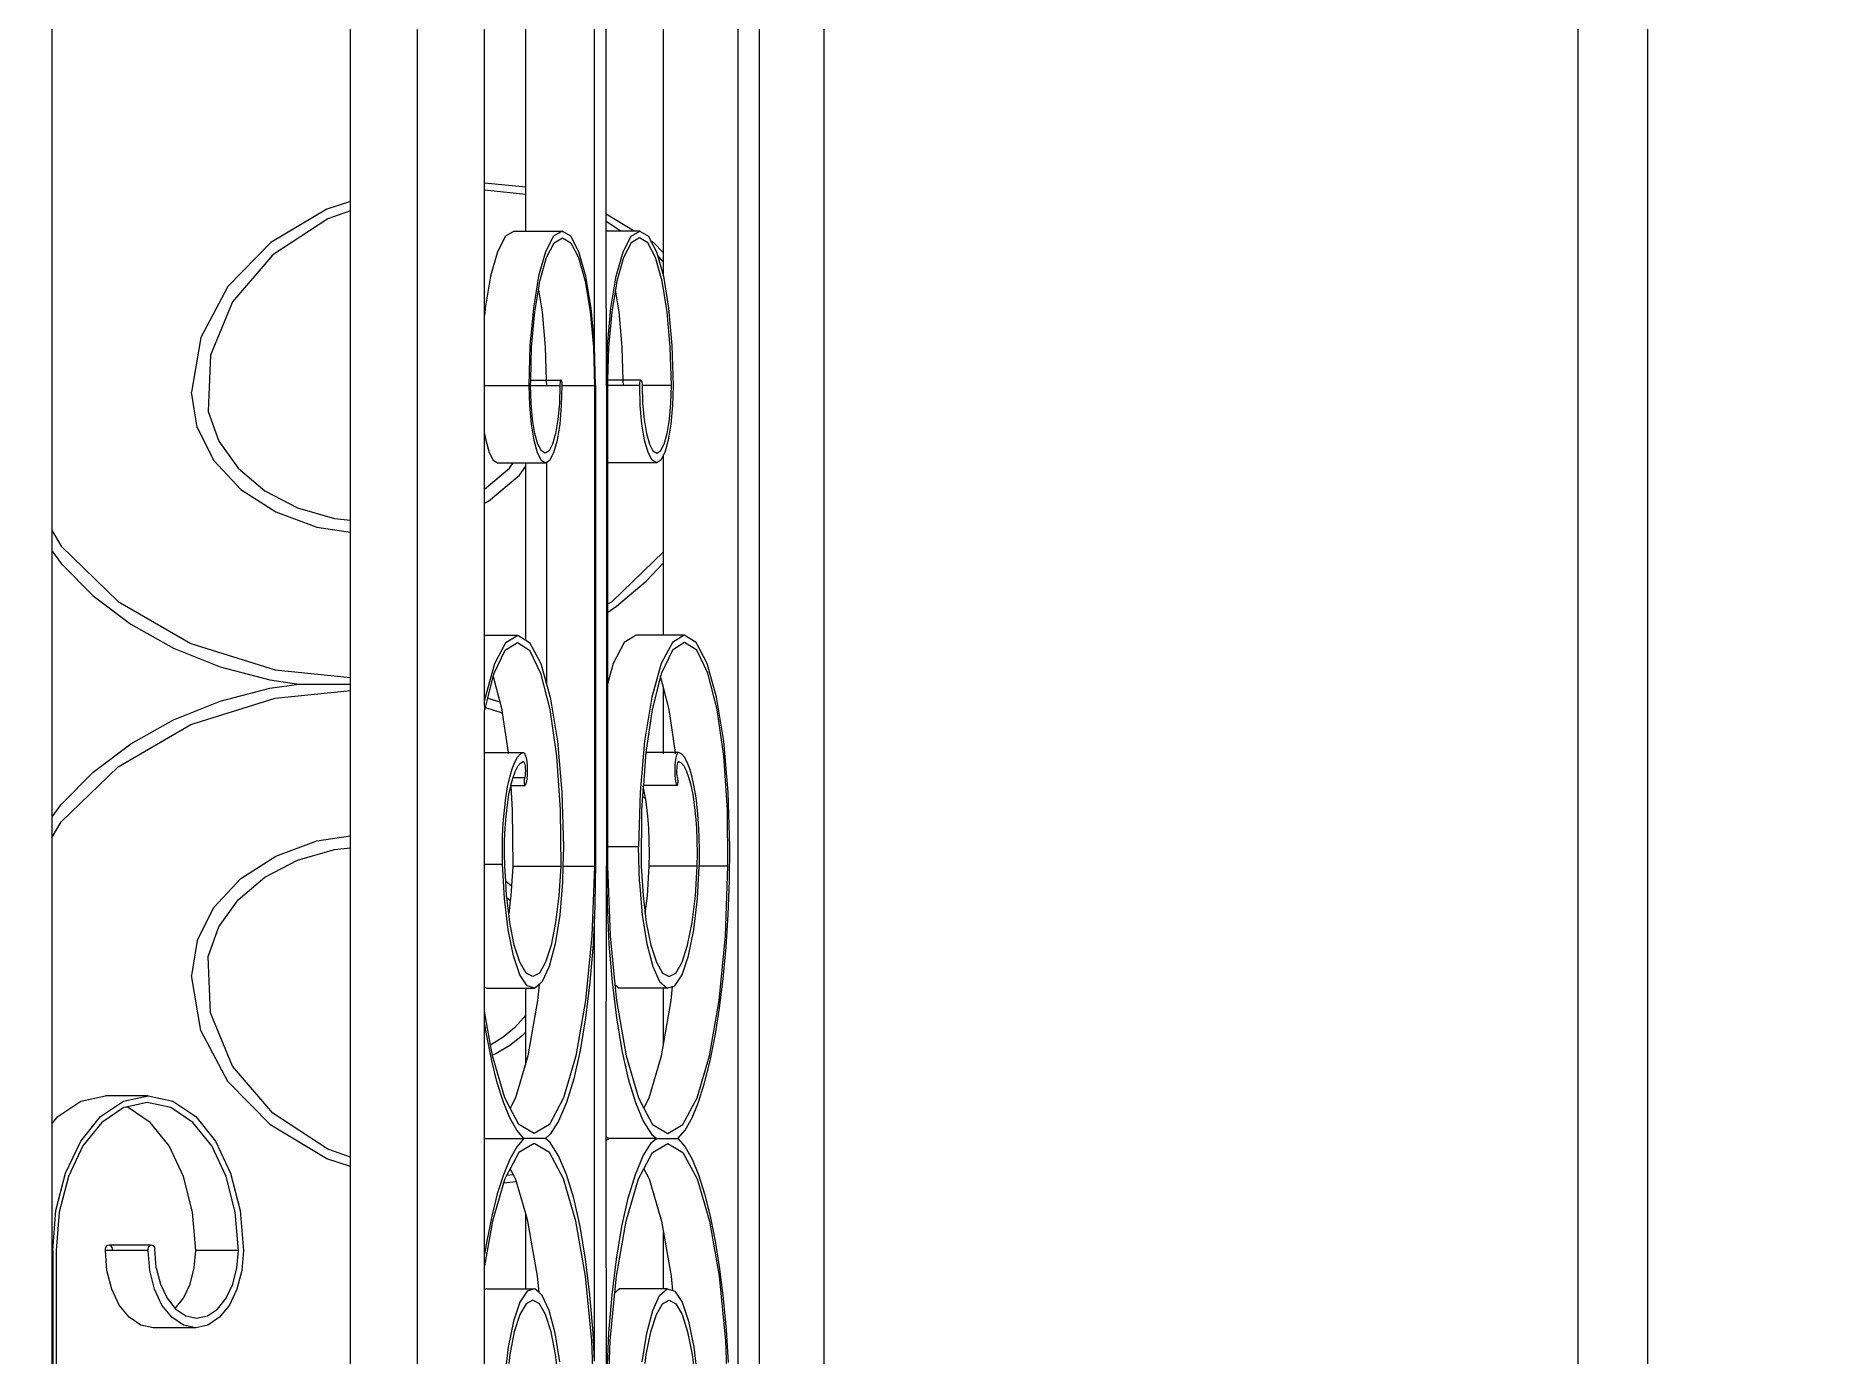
# Model space of a CAD drawing. Header units: millimetres. Extents: x 173236 to 801264, y -94969 to 615039.
# Drawn here: x 550953.3 to 551290.9, y -1445.1 to -1197.5 of the extents above; entities that cross this region are included whole.
import ezdxf

# ---------------------------------------------------------------- set-up
doc = ezdxf.new("R2010")
doc.units = ezdxf.units.MM
doc.header["$MEASUREMENT"] = 0
doc.header["$PDMODE"] = 2
for name, color, linetype in [('VOX-A-ANNO-DIMS', 160, 'Continuous'), ('VOX-A-STAIRS-STEPS', 140, 'Continuous'), ('VOX-A-WALL-PATT', 233, 'Continuous')]:
    doc.layers.add(name, color=color, linetype=linetype)
doc.styles.add('1.5 mm Rotis Annotative', font='', dxfattribs={"height": 1.5})
doc.styles.get('1.5 mm Rotis Annotative').set_extended_font_data('Rotis Sans Serif')
doc.dimstyles.new('1.5 mm Rotis Annotative', dxfattribs={"dimtxt": 1.5, "dimasz": 1, "dimexe": 1.5, "dimexo": 0, "dimgap": 1, "dimtad": 1, "dimdec": 0, "dimrnd": 5, "dimzin": 0, "dimdsep": 46, "dimtxsty": '1.5 mm Rotis Annotative', "dimblk": 'ARCHTICK', "dimcen": 0.09, "dimdle": 1, "dimadec": 0, "dimazin": 0, "dimtfac": 1, "dimtdec": 0, "dimtofl": 0, "dimtmove": 1, "dimatfit": 3, "dimfxl": 2, "dimfxlon": 1, "dimtolj": 1, "dimtzin": 0, "dimarcsym": 0})

# ---------------------------------------------------------------- blocks, each defined once
blk = doc.blocks.new('SS')
at = {"layer": 'VOX-A-WALL-PATT'}
for p, q in [((291409.7, -514.51), (291409.7, 280.37)), ((291421.53, -514.51), (291421.53, 263.36)), ((291425.46, -525.67), (291425.46, 253.95)), ((291439.11, -46.85), (291439.11, 209.75)), ((291449.59, -39.81), (291449.59, 186.23)), ((291451.75, -63.68), (291451.75, 182.19)), ((291258.99, -521.1), (291258.99, 162.34)), ((291271.73, -521.1), (291271.73, 162.34)), ((291464.3, -34.87), (291464.3, 158.66)), ((291471.83, -34.09), (291471.83, 145.51)), ((291484.13, -843.2), (291484.13, 129.89)), ((291550.96, -97.77), (291550.96, 28.99)), ((291496.36, -37.45), (291496.36, 0.14)), ((291464.3, -34.87), (291471.83, -34.09)), ((291464.3, -36.22), (291464.3, -34.87)), ((291464.3, -36.22), (291471.83, -35.39)), ((291464.3, -42.88), (291464.3, -36.22)), ((291471.83, -35.39), (291471.83, -34.09)), ((291471.83, -57.23), (291471.83, -35.39)), ((291496.36, -37.45), (291500.71, -38.86)), ((291496.36, -39.17), (291496.36, -37.45)), ((291496.36, -39.17), (291500.52, -40.63)), ((291496.36, -95.78), (291496.36, -39.17)), ((291500.71, -38.86), (291510.97, -45.01)), ((291444.47, -42.88), (291449.59, -39.81)), ((291446.92, -42.88), (291449.59, -41.12)), ((291449.59, -41.12), (291449.59, -39.81)), ((291449.59, -42.88), (291449.59, -41.12)), ((291500.52, -40.63), (291510.61, -47.26)), ((291439.11, -46.85), (291440.91, -45.01)), ((291441.42, -44.71), (291440.4, -46.67)), ((291440.58, -47.74), (291441.99, -45.04)), ((291440.91, -45.01), (291441.42, -44.71)), ((291441.87, -43.84), (291441.42, -44.71)), ((291443.45, -42.88), (291441.87, -43.84)), ((291441.99, -45.04), (291443.5, -44.12)), ((291445.03, -43.84), (291443.45, -42.88)), ((291443.45, -42.88), (291444.47, -42.88)), ((291443.5, -44.12), (291445.01, -45.04)), ((291444.47, -42.88), (291446.92, -42.88)), ((291445.01, -45.04), (291446.42, -47.74)), ((291446.51, -46.67), (291445.03, -43.84)), ((291446.92, -42.88), (291449.59, -42.88)), ((291449.56, -71.16), (291449.59, -42.88)), ((291454.58, -46.67), (291456.05, -43.84)), ((291456.07, -45.04), (291454.66, -47.74)), ((291456.05, -43.84), (291457.63, -42.88)), ((291457.58, -44.12), (291456.07, -45.04)), ((291459.1, -45.04), (291457.58, -44.12)), ((291457.63, -42.88), (291459.21, -43.84)), ((291464.3, -42.88), (291457.63, -42.88)), ((291460.51, -47.74), (291459.1, -45.04)), ((291459.21, -43.84), (291460.69, -46.67)), ((291466.42, -42.88), (291464.3, -42.88)), ((291466.42, -42.88), (291468, -43.84)), ((291468, -43.84), (291469.48, -46.67)), ((291510.97, -45.01), (291518.84, -53.04)), ((291439.11, -48.6), (291439.11, -46.85)), ((291439.11, -48.6), (291440.22, -47.3)), ((291439.13, -51.16), (291439.11, -48.6)), ((291440.22, -47.3), (291439.13, -51.16)), ((291439.37, -52.04), (291440.58, -47.74)), ((291440.4, -46.67), (291440.22, -47.3)), ((291446.42, -47.74), (291447.63, -52.04)), ((291447.77, -51.16), (291446.51, -46.67)), ((291453.31, -51.16), (291454.58, -46.67)), ((291454.66, -47.74), (291453.45, -52.04)), ((291461.72, -52.04), (291460.51, -47.74)), ((291460.69, -46.67), (291461.95, -51.16)), ((291469.48, -46.67), (291470.74, -51.16)), ((291510.61, -47.26), (291517.96, -55.81)), ((291439.13, -51.16), (291438.16, -57.02)), ((291438.44, -57.64), (291439.37, -52.04)), ((291447.63, -52.04), (291447.9, -53.62)), ((291448.74, -57.02), (291447.77, -51.16)), ((291452.34, -57.02), (291453.31, -51.16)), ((291453.45, -52.04), (291452.52, -57.64)), ((291461.98, -53.62), (291461.72, -52.04)), ((291461.95, -51.16), (291462.92, -57.02)), ((291470.74, -51.16), (291471.71, -57.02)), ((291447.23, -57.64), (291447.9, -53.62)), ((291447.9, -53.62), (291448.56, -57.64)), ((291461.98, -53.62), (291461.31, -57.64)), ((291462.64, -57.64), (291461.98, -53.62)), ((291517.96, -55.81), (291522, -65.62)), ((291518.84, -53.04), (291523.79, -62.38)), ((291438.16, -57.02), (291437.55, -63.84)), ((291437.86, -64.16), (291438.44, -57.64)), ((291446.65, -64.16), (291447.23, -57.64)), ((291448.56, -57.64), (291449.15, -64.16)), ((291449.35, -63.84), (291448.74, -57.02)), ((291451.75, -63.68), (291452.34, -57.02)), ((291452.52, -57.64), (291451.94, -64.16)), ((291461.31, -57.64), (291460.73, -64.16)), ((291463.23, -64.16), (291462.64, -57.64)), ((291462.92, -57.02), (291463.54, -63.84)), ((291471.71, -57.02), (291471.73, -57.27)), ((291471.73, -57.27), (291471.83, -57.23)), ((291471.73, -57.27), (291471.83, -58.34)), ((291471.83, -58.34), (291471.83, -57.23)), ((291471.83, -71.16), (291471.83, -58.34)), ((291523.79, -62.38), (291525.47, -72.4)), ((291437.55, -63.84), (291437.34, -71.16)), ((291437.66, -71.16), (291437.86, -64.16)), ((291446.47, -70.19), (291446.65, -64.16)), ((291449.15, -64.16), (291449.32, -70.15)), ((291449.56, -71.16), (291449.35, -63.84)), ((291451.52, -71.16), (291451.73, -63.84)), ((291451.73, -63.84), (291451.75, -63.68)), ((291451.94, -64.16), (291451.74, -71.16)), ((291460.73, -64.16), (291460.56, -70.19)), ((291463.4, -70.15), (291463.23, -64.16)), ((291463.54, -63.84), (291463.74, -71.16)), ((291522, -65.62), (291522.43, -75.92)), ((291437.34, -71.16), (291437.45, -74.82)), ((291437.66, -71.16), (291443.02, -71.16)), ((291437.75, -74.37), (291437.66, -71.16)), ((291443.02, -71.16), (291442.93, -74.37)), ((291443.05, -70.66), (291443.02, -70.9)), ((291443.02, -70.9), (291443.02, -71.16)), ((291443.08, -70.45), (291443.05, -70.66)), ((291443.13, -70.29), (291443.08, -70.45)), ((291443.18, -70.19), (291443.13, -70.29)), ((291443.23, -70.15), (291443.18, -70.19)), ((291443.29, -70.19), (291443.23, -70.15)), ((291443.34, -70.29), (291443.29, -70.19)), ((291443.29, -70.19), (291446.47, -70.19)), ((291443.39, -70.45), (291443.34, -70.29)), ((291443.35, -74.82), (291443.45, -71.16)), ((291443.42, -70.66), (291443.39, -70.45)), ((291443.45, -70.9), (291443.42, -70.66)), ((291443.45, -71.16), (291443.45, -70.9)), ((291443.45, -71.16), (291446.45, -71.16)), ((291446.45, -71.16), (291446.47, -70.29)), ((291446.45, -71.16), (291449.35, -71.16)), ((291446.47, -70.19), (291449.32, -70.15)), ((291449.32, -70.15), (291449.35, -71.16)), ((291449.35, -71.16), (291449.35, -85.21)), ((291449.56, -71.16), (291449.56, -158.58)), ((291449.56, -71.16), (291449.59, -71.16)), ((291451.52, -71.16), (291451.52, -158.58)), ((291451.74, -71.16), (291451.74, -159.11)), ((291457.63, -71.16), (291451.74, -71.16)), ((291457.63, -71.16), (291457.64, -70.9)), ((291457.74, -74.82), (291457.63, -71.16)), ((291457.64, -70.9), (291457.66, -70.66)), ((291457.66, -70.66), (291457.7, -70.45)), ((291457.7, -70.45), (291457.74, -70.29)), ((291457.74, -70.29), (291457.79, -70.19)), ((291457.79, -70.19), (291457.85, -70.15)), ((291457.85, -70.15), (291457.91, -70.19)), ((291457.91, -70.19), (291457.96, -70.29)), ((291460.56, -70.19), (291457.91, -70.19)), ((291457.96, -70.29), (291458.01, -70.45)), ((291458.01, -70.45), (291458.04, -70.66)), ((291458.04, -70.66), (291458.06, -70.9)), ((291458.06, -70.9), (291458.07, -71.16)), ((291458.07, -71.16), (291458.16, -74.37)), ((291460.53, -71.16), (291458.07, -71.16)), ((291460.55, -70.29), (291460.53, -71.16)), ((291463.43, -71.16), (291460.53, -71.16)), ((291463.4, -70.15), (291460.56, -70.19)), ((291463.34, -74.37), (291463.43, -71.16)), ((291463.43, -71.16), (291463.4, -70.15)), ((291463.74, -71.16), (291463.64, -74.82)), ((291471.83, -71.16), (291463.74, -71.16)), ((291471.83, -79.99), (291471.83, -71.16)), ((291524.43, -78.85), (291525.47, -72.4)), ((291437.45, -74.82), (291437.75, -78.23)), ((291438.02, -77.36), (291437.75, -74.37)), ((291442.93, -74.37), (291442.66, -77.36)), ((291443.04, -78.23), (291443.35, -74.82)), ((291458.04, -78.23), (291457.74, -74.82)), ((291458.16, -74.37), (291458.43, -77.36)), ((291463.07, -77.36), (291463.34, -74.37)), ((291463.64, -74.82), (291463.33, -78.23)), ((291437.75, -78.23), (291438.24, -81.16)), ((291438.44, -79.93), (291438.02, -77.36)), ((291442.66, -77.36), (291442.23, -79.93)), ((291442.56, -81.16), (291443.04, -78.23)), ((291458.53, -81.16), (291458.04, -78.23)), ((291458.43, -77.36), (291458.85, -79.93)), ((291462.64, -79.93), (291463.07, -77.36)), ((291463.33, -78.23), (291462.85, -81.16)), ((291522.43, -75.92), (291520.47, -81.35)), ((291524.43, -78.85), (291521.37, -84.9)), ((291438.24, -81.16), (291438.87, -83.41)), ((291439, -81.9), (291438.44, -79.93)), ((291439.64, -83.14), (291439, -81.9)), ((291441.68, -81.9), (291441.03, -83.14)), ((291442.23, -79.93), (291441.68, -81.9)), ((291441.93, -83.41), (291442.56, -81.16)), ((291459.16, -83.41), (291458.53, -81.16)), ((291458.85, -79.93), (291459.41, -81.9)), ((291459.41, -81.9), (291460.05, -83.14)), ((291461.44, -83.14), (291462.09, -81.9)), ((291462.09, -81.9), (291462.64, -79.93)), ((291462.85, -81.16), (291462.22, -83.41)), ((291471.64, -81.16), (291471, -83.41)), ((291471.83, -79.99), (291471.64, -81.16)), ((291471.83, -90.11), (291471.83, -79.99)), ((291520.47, -81.35), (291516.95, -86.27)), ((291438.87, -83.41), (291439.11, -83.86)), ((291439.11, -101.57), (291439.11, -83.86)), ((291439.11, -83.86), (291439.61, -84.82)), ((291439.61, -84.82), (291440.4, -85.3)), ((291440.34, -83.56), (291439.64, -83.14)), ((291441.03, -83.14), (291440.34, -83.56)), ((291440.4, -85.3), (291441.19, -84.82)), ((291440.4, -85.3), (291449.19, -85.3)), ((291441.19, -84.82), (291441.93, -83.41)), ((291449.19, -85.3), (291449.35, -85.21)), ((291449.35, -85.21), (291449.35, -111.16)), ((291459.9, -84.82), (291459.16, -83.41)), ((291460.53, -85.21), (291459.9, -84.82)), ((291460.05, -83.14), (291460.75, -83.56)), ((291460.53, -85.21), (291460.53, -125.79)), ((291460.69, -85.3), (291460.53, -85.21)), ((291461.48, -84.82), (291460.69, -85.3)), ((291464.3, -85.3), (291460.69, -85.3)), ((291460.75, -83.56), (291461.44, -83.14)), ((291462.22, -83.41), (291461.48, -84.82)), ((291464.3, -85.94), (291464.3, -85.3)), ((291466.6, -85.3), (291464.3, -85.3)), ((291467.3, -86.27), (291466.6, -85.3)), ((291469.48, -85.3), (291466.6, -85.3)), ((291470.27, -84.82), (291469.48, -85.3)), ((291471, -83.41), (291470.27, -84.82)), ((291521.37, -84.9), (291516.47, -90.16)), ((291465.45, -87.59), (291464.3, -85.94)), ((291464.3, -117.75), (291464.3, -85.94)), ((291471.13, -92.34), (291465.45, -87.59)), ((291471.83, -90.11), (291467.3, -86.27)), ((291516.95, -86.27), (291512.05, -90.42)), ((291471.83, -92.69), (291471.83, -90.11)), ((291512.05, -90.42), (291506.06, -93.55)), ((291516.47, -90.16), (291510.06, -94.3)), ((291471.83, -92.69), (291471.13, -92.34)), ((291471.83, -116.85), (291471.83, -92.69)), ((291499.29, -95.5), (291496.36, -95.78)), ((291506.06, -93.55), (291499.29, -95.5)), ((291510.06, -94.3), (291502.53, -97.07)), ((291496.36, -97.98), (291496.36, -95.78)), ((291502.53, -97.07), (291496.36, -97.98)), ((291496.36, -124.61), (291496.36, -97.98)), ((291550.96, -97.77), (291549.35, -100.55)), ((291550.96, -101.49), (291550.96, -97.77)), ((291448.48, -110.66), (291439.11, -101.57)), ((291439.11, -103.6), (291439.11, -101.57)), ((291549.35, -100.55), (291538.93, -110.66)), ((291550.96, -101.49), (291549.35, -103.73)), ((291550.96, -150.08), (291550.96, -101.49)), ((291442.26, -106.97), (291439.11, -103.6)), ((291439.11, -116.85), (291439.11, -103.6)), ((291549.35, -103.73), (291543.48, -109.66)), ((291447.68, -111.56), (291442.26, -106.97)), ((291449.35, -112.68), (291447.68, -111.56)), ((291449.35, -111.16), (291448.48, -110.66)), ((291449.35, -111.16), (291449.35, -112.68)), ((291538.93, -110.66), (291525.58, -118.38)), ((291543.48, -109.66), (291536.57, -114.85)), ((291449.35, -112.68), (291449.35, -125.79)), ((291536.57, -114.85), (291528.76, -119.21)), ((291431.14, -122.04), (291433.15, -118.17)), ((291433.03, -119.61), (291435.23, -118.17)), ((291433.15, -118.17), (291435.32, -116.85)), ((291435.23, -118.17), (291437.44, -119.61)), ((291435.32, -116.85), (291437.48, -118.17)), ((291435.32, -116.85), (291439.11, -116.85)), ((291437.48, -118.17), (291439.5, -122.04)), ((291439.11, -116.85), (291444.11, -116.85)), ((291444.11, -116.85), (291446.27, -118.17)), ((291446.27, -118.17), (291448.29, -122.04)), ((291463.6, -118.17), (291461.58, -122.04)), ((291464.3, -117.75), (291463.6, -118.17)), ((291465.85, -118.17), (291463.65, -119.61)), ((291465.77, -116.85), (291464.3, -117.75)), ((291467.93, -118.17), (291465.77, -116.85)), ((291471.83, -116.85), (291465.77, -116.85)), ((291468.06, -119.61), (291465.85, -118.17)), ((291469.95, -122.04), (291467.93, -118.17)), ((291471.83, -129.08), (291471.83, -116.85)), ((291525.58, -118.38), (291510.17, -123.22)), ((291431, -123.81), (291433.03, -119.61)), ((291437.44, -119.61), (291439.47, -123.81)), ((291463.65, -119.61), (291461.61, -123.81)), ((291470.09, -123.81), (291468.06, -119.61)), ((291528.76, -119.21), (291520.23, -122.62)), ((291429.29, -130.44), (291431, -123.81)), ((291429.4, -128.2), (291431.14, -122.04)), ((291439.11, -126.44), (291439.63, -124.41)), ((291439.47, -123.81), (291439.63, -124.41)), ((291439.5, -122.04), (291441.24, -128.2)), ((291439.63, -124.41), (291441.18, -130.44)), ((291448.29, -122.04), (291449.35, -125.79)), ((291461.61, -123.81), (291459.91, -130.44)), ((291461.58, -122.04), (291460.53, -125.79)), ((291470.25, -124.41), (291469.05, -129.08)), ((291471.68, -128.2), (291469.95, -122.04)), ((291470.25, -124.41), (291470.09, -123.81)), ((291471.27, -128.41), (291470.25, -124.41)), ((291510.17, -123.22), (291496.36, -124.61)), ((291496.36, -125.79), (291496.36, -124.61)), ((291511.15, -125.03), (291505.82, -125.79)), ((291520.23, -122.62), (291511.15, -125.03)), ((291428.07, -136.22), (291429.4, -128.2)), ((291438.08, -130.44), (291439.11, -126.44)), ((291439.11, -138.35), (291439.11, -126.44)), ((291441.24, -128.2), (291442.57, -136.22)), ((291449.35, -125.79), (291449.35, -155.58)), ((291459.85, -128.2), (291458.52, -136.22)), ((291460.53, -125.79), (291459.85, -128.2)), ((291471.27, -128.41), (291469.05, -129.08)), ((291471.7, -130.09), (291471.27, -128.41)), ((291471.83, -129.08), (291471.68, -128.2)), ((291505.82, -125.79), (291496.36, -125.79)), ((291496.36, -126.96), (291496.36, -125.79)), ((291510.17, -128.35), (291496.36, -126.96)), ((291496.36, -153.59), (291496.36, -126.96)), ((291511.15, -126.55), (291505.82, -125.79)), ((291525.58, -133.19), (291510.17, -128.35)), ((291520.23, -128.95), (291511.15, -126.55)), ((291428.05, -139), (291429.29, -130.44)), ((291436.93, -138.35), (291438.08, -130.44)), ((291441.18, -130.44), (291442.32, -138.35)), ((291459.91, -130.44), (291458.67, -139)), ((291468.61, -131.06), (291467.55, -138.35)), ((291471.7, -130.09), (291468.61, -131.06)), ((291468.7, -130.44), (291468.61, -131.06)), ((291469.05, -129.08), (291468.7, -130.44)), ((291471.79, -130.44), (291471.7, -130.09)), ((291471.79, -130.44), (291471.83, -129.08)), ((291471.83, -130.69), (291471.79, -130.44)), ((291471.83, -138.35), (291471.83, -130.69)), ((291528.76, -132.37), (291520.23, -128.95)), ((291538.93, -140.92), (291525.58, -133.19)), ((291536.57, -136.72), (291528.76, -132.37)), ((291427.24, -145.56), (291428.07, -136.22)), ((291435.8, -138.58), (291436.35, -138.35)), ((291436.35, -138.35), (291436.53, -138.46)), ((291436.35, -138.35), (291436.93, -138.35)), ((291436.9, -138.58), (291436.93, -138.35)), ((291436.93, -138.35), (291439.11, -138.35)), ((291439.11, -138.58), (291439.11, -138.35)), ((291439.11, -138.35), (291442.32, -138.35)), ((291442.32, -138.35), (291442.42, -139)), ((291442.57, -136.22), (291443.4, -145.56)), ((291458.52, -136.22), (291457.68, -145.56)), ((291464.74, -138.35), (291464.56, -138.46)), ((291465.28, -138.58), (291464.74, -138.35)), ((291467.55, -138.35), (291464.74, -138.35)), ((291467.55, -138.35), (291467.52, -138.58)), ((291471.83, -138.35), (291467.55, -138.35)), ((291471.83, -158.77), (291471.83, -138.35)), ((291543.48, -141.91), (291536.57, -136.72)), ((291427.37, -148.8), (291428.05, -139)), ((291433.84, -142.83), (291434.28, -141.3)), ((291434.28, -141.3), (291434.76, -140.07)), ((291434.44, -142.88), (291434.88, -141.71)), ((291434.76, -140.07), (291435.27, -139.15)), ((291434.88, -141.71), (291435.34, -140.82)), ((291435.27, -139.15), (291435.8, -138.58)), ((291435.34, -140.82), (291435.83, -140.25)), ((291435.83, -140.25), (291436.33, -140)), ((291436.33, -140), (291436.42, -140.04)), ((291436.42, -140.04), (291436.51, -140.2)), ((291436.51, -140.2), (291436.59, -140.46)), ((291436.53, -138.46), (291436.7, -138.79)), ((291436.59, -140.46), (291436.65, -140.81)), ((291436.65, -140.81), (291436.69, -141.22)), ((291436.69, -141.22), (291436.71, -141.66)), ((291436.7, -138.79), (291436.84, -139.3)), ((291436.71, -141.66), (291436.7, -142.11)), ((291436.84, -139.3), (291436.95, -139.96)), ((291436.95, -139.96), (291437.02, -140.74)), ((291437.02, -140.74), (291437.05, -141.58)), ((291437.05, -141.58), (291437.02, -142.41)), ((291442.42, -139), (291442.79, -144.37)), ((291458.67, -139), (291457.99, -148.8)), ((291464.06, -140.74), (291464.04, -141.58)), ((291464.04, -141.58), (291464.06, -142.41)), ((291464.13, -139.96), (291464.06, -140.74)), ((291464.24, -139.3), (291464.13, -139.96)), ((291464.39, -138.79), (291464.24, -139.3)), ((291464.39, -141.22), (291464.38, -141.66)), ((291464.38, -141.66), (291464.39, -142.11)), ((291464.56, -138.46), (291464.39, -138.79)), ((291464.43, -140.81), (291464.39, -141.22)), ((291464.49, -140.46), (291464.43, -140.81)), ((291464.57, -140.2), (291464.49, -140.46)), ((291464.66, -140.04), (291464.57, -140.2)), ((291464.76, -140), (291464.66, -140.04)), ((291465.26, -140.25), (291464.76, -140)), ((291465.75, -140.82), (291465.26, -140.25)), ((291465.81, -139.15), (291465.28, -138.58)), ((291466.21, -141.71), (291465.75, -140.82)), ((291466.33, -140.07), (291465.81, -139.15)), ((291466.64, -142.88), (291466.21, -141.71)), ((291466.8, -141.3), (291466.33, -140.07)), ((291467.24, -142.83), (291466.8, -141.3)), ((291549.35, -151.02), (291538.93, -140.92)), ((291433.13, -146.65), (291433.46, -144.62)), ((291433.46, -144.62), (291433.84, -142.83)), ((291433.7, -146.02), (291434.05, -144.33)), ((291434.05, -144.33), (291434.44, -142.88)), ((291436.51, -143.25), (291436.49, -143.44)), ((291436.49, -143.44), (291436.49, -143.64)), ((291436.49, -143.64), (291436.49, -143.83)), ((291436.49, -143.83), (291436.51, -144.02)), ((291436.54, -143.09), (291436.51, -143.25)), ((291436.51, -144.02), (291436.54, -144.18)), ((291436.57, -142.97), (291436.54, -143.09)), ((291436.54, -144.18), (291436.57, -144.3)), ((291436.61, -142.89), (291436.57, -142.97)), ((291436.57, -144.3), (291436.61, -144.37)), ((291436.67, -142.53), (291436.61, -142.89)), ((291436.61, -144.37), (291436.66, -144.39)), ((291436.66, -144.39), (291436.7, -144.37)), ((291436.7, -142.11), (291436.67, -142.53)), ((291436.84, -143.85), (291436.7, -144.37)), ((291436.7, -144.37), (291442.79, -144.37)), ((291436.7, -144.37), (291442.79, -144.39)), ((291436.95, -143.19), (291436.84, -143.85)), ((291437.02, -142.41), (291436.95, -143.19)), ((291442.49, -146.02), (291442.8, -144.51)), ((291442.79, -144.37), (291442.79, -144.39)), ((291442.79, -144.39), (291442.8, -144.51)), ((291442.8, -144.51), (291442.93, -146.3)), ((291464.06, -142.41), (291464.13, -143.19)), ((291464.13, -143.19), (291464.24, -143.85)), ((291464.24, -143.85), (291464.39, -144.37)), ((291464.39, -142.11), (291464.42, -142.53)), ((291464.43, -144.39), (291464.39, -144.37)), ((291464.42, -142.53), (291464.48, -142.89)), ((291464.48, -144.37), (291464.43, -144.39)), ((291466.64, -142.88), (291464.48, -142.89)), ((291464.48, -142.89), (291464.52, -142.97)), ((291464.51, -144.3), (291464.48, -144.37)), ((291467.04, -144.37), (291464.48, -144.37)), ((291467.05, -144.39), (291464.48, -144.37)), ((291464.55, -144.18), (291464.51, -144.3)), ((291464.52, -142.97), (291464.55, -143.09)), ((291464.55, -143.09), (291464.58, -143.25)), ((291464.57, -144.02), (291464.55, -144.18)), ((291464.59, -143.83), (291464.57, -144.02)), ((291464.58, -143.25), (291464.59, -143.44)), ((291464.59, -143.44), (291464.6, -143.64)), ((291464.6, -143.64), (291464.59, -143.83)), ((291467.04, -144.33), (291466.64, -142.88)), ((291467.07, -144.51), (291466.77, -148.8)), ((291467.04, -144.37), (291467.04, -144.33)), ((291467.05, -144.39), (291467.04, -144.37)), ((291467.07, -144.51), (291467.05, -144.39)), ((291467.38, -146.02), (291467.07, -144.51)), ((291467.63, -144.62), (291467.24, -142.83)), ((291467.96, -146.65), (291467.63, -144.62)), ((291549.35, -147.84), (291543.48, -141.91)), ((291426.95, -155.58), (291427.24, -145.56)), ((291432.86, -148.87), (291433.13, -146.65)), ((291433.18, -149.99), (291433.41, -147.92)), ((291433.41, -147.92), (291433.7, -146.02)), ((291441.97, -149.99), (291442.2, -147.92)), ((291442.2, -147.92), (291442.36, -146.85)), ((291442.36, -146.85), (291442.49, -146.02)), ((291442.93, -146.3), (291442.36, -146.85)), ((291442.93, -146.3), (291443.1, -148.8)), ((291443.4, -145.56), (291443.69, -155.58)), ((291457.68, -145.56), (291457.4, -155.58)), ((291467.67, -147.92), (291467.38, -146.02)), ((291467.9, -149.99), (291467.67, -147.92)), ((291468.22, -148.87), (291467.96, -146.65)), ((291550.96, -150.08), (291549.35, -147.84)), ((291427.3, -159.11), (291427.37, -148.8)), ((291432.55, -153.71), (291432.67, -151.24)), ((291432.67, -151.24), (291432.86, -148.87)), ((291433.02, -152.18), (291433.18, -149.99)), ((291441.8, -152.18), (291441.97, -149.99)), ((291443.1, -148.8), (291443.17, -159.11)), ((291457.99, -148.8), (291457.91, -159.11)), ((291466.77, -148.8), (291466.7, -159.11)), ((291468.07, -152.18), (291467.9, -149.99)), ((291468.42, -151.24), (291468.22, -148.87)), ((291468.54, -153.71), (291468.42, -151.24)), ((291550.96, -153.8), (291549.35, -151.02)), ((291550.96, -153.8), (291550.96, -150.08)), ((291432.5, -156.24), (291432.55, -153.71)), ((291432.89, -156.79), (291432.92, -154.46)), ((291432.92, -154.46), (291433.02, -152.18)), ((291441.68, -156.79), (291441.71, -154.46)), ((291441.71, -154.46), (291441.8, -152.18)), ((291468.17, -154.46), (291468.07, -152.18)), ((291468.2, -156.79), (291468.17, -154.46)), ((291468.59, -156.24), (291468.54, -153.71)), ((291502.53, -154.51), (291496.36, -153.59)), ((291496.36, -155.8), (291496.36, -153.59)), ((291510.06, -157.27), (291502.53, -154.51)), ((291550.96, -206.2), (291550.96, -153.8)), ((291427.03, -161.81), (291426.95, -155.58)), ((291432.53, -158.77), (291432.5, -156.24)), ((291432.93, -159.11), (291432.89, -156.79)), ((291441.72, -159.11), (291441.68, -156.79)), ((291443.51, -162.04), (291443.69, -155.58)), ((291443.69, -155.58), (291449.35, -155.58)), ((291449.35, -155.58), (291449.35, -159.11)), ((291457.4, -155.58), (291457.5, -159.11)), ((291468.15, -159.11), (291468.2, -156.79)), ((291468.56, -158.77), (291468.59, -156.24)), ((291499.29, -156.07), (291496.36, -155.8)), ((291496.36, -212.4), (291496.36, -155.8)), ((291506.06, -158.02), (291499.29, -156.07)), ((291512.05, -161.16), (291506.06, -158.02)), ((291516.47, -161.41), (291510.06, -157.27)), ((291427.3, -159.11), (291432.55, -159.11)), ((291427.77, -171.9), (291427.3, -159.11)), ((291432.55, -159.11), (291432.53, -158.77)), ((291432.87, -165.07), (291432.55, -159.11)), ((291432.93, -159.11), (291441.72, -159.11)), ((291433.26, -164.53), (291432.93, -159.11)), ((291442.05, -164.53), (291441.72, -159.11)), ((291443.17, -159.11), (291442.84, -164.53)), ((291449.35, -159.11), (291448.87, -171.9)), ((291449.55, -159.11), (291449.44, -166.06)), ((291449.56, -158.58), (291449.55, -159.11)), ((291449.55, -159.11), (291449.59, -159.11)), ((291449.59, -208.6), (291449.55, -159.11)), ((291449.56, -158.58), (291449.59, -158.58)), ((291451.52, -158.58), (291451.64, -166.06)), ((291451.74, -159.11), (291452.21, -171.9)), ((291457.5, -159.11), (291451.74, -159.11)), ((291457.5, -159.11), (291457.58, -162.04)), ((291466.7, -159.11), (291457.91, -159.11)), ((291457.91, -159.11), (291458.24, -164.53)), ((291466.7, -159.11), (291466.92, -162.75)), ((291467.98, -161.86), (291468.15, -159.11)), ((291468.21, -165.07), (291468.56, -158.77)), ((291471.83, -158.77), (291468.56, -158.77)), ((291471.83, -181.34), (291471.83, -158.77)), ((291516.95, -165.3), (291512.05, -161.16)), ((291521.37, -166.67), (291516.47, -161.41)), ((291427.26, -167.96), (291427.03, -161.81)), ((291433.86, -169.46), (291433.26, -164.53)), ((291442.45, -167.8), (291442.05, -164.53)), ((291442.84, -164.53), (291442.45, -167.8)), ((291443.51, -162.04), (291442.99, -168.08)), ((291457.58, -162.04), (291458.09, -168.08)), ((291458.24, -164.53), (291458.84, -169.46)), ((291467.98, -161.86), (291466.92, -162.75)), ((291466.92, -162.75), (291467.03, -164.53)), ((291467.03, -164.53), (291467.15, -165.51)), ((291467.78, -164.89), (291467.82, -164.53)), ((291467.82, -164.53), (291467.98, -161.86)), ((291427.64, -173.95), (291427.26, -167.96)), ((291433.55, -170.78), (291432.87, -165.07)), ((291442.99, -168.08), (291442.17, -173.34)), ((291442.45, -167.8), (291442.25, -169.46)), ((291449.44, -166.06), (291449.09, -173.38)), ((291451.64, -166.06), (291451.75, -168.22)), ((291458.09, -168.08), (291458.92, -173.34)), ((291467.3, -165.3), (291467.15, -165.51)), ((291467.15, -165.51), (291467.43, -167.8)), ((291467.23, -169.46), (291467.43, -167.8)), ((291467.78, -164.89), (291467.3, -165.3)), ((291467.43, -167.8), (291467.78, -164.89)), ((291467.54, -170.78), (291468.21, -165.07)), ((291520.47, -170.22), (291516.95, -165.3)), ((291524.43, -172.72), (291521.37, -166.67)), ((291434.51, -175.53), (291433.55, -170.78)), ((291434.69, -173.6), (291433.86, -169.46)), ((291442.25, -169.46), (291441.42, -173.6)), ((291451.75, -249.72), (291451.75, -168.22)), ((291451.75, -168.22), (291451.99, -173.38)), ((291458.84, -169.46), (291459.67, -173.6)), ((291466.4, -173.6), (291467.23, -169.46)), ((291466.58, -175.53), (291467.54, -170.78)), ((291522.43, -175.65), (291520.47, -170.22)), ((291428.17, -179.69), (291427.64, -173.95)), ((291428.92, -183.74), (291427.77, -171.9)), ((291435.7, -176.73), (291434.69, -173.6)), ((291441.42, -173.6), (291440.41, -176.73)), ((291442.17, -173.34), (291441.08, -177.48)), ((291448.87, -171.9), (291448.01, -180.76)), ((291449.09, -173.38), (291448.51, -180.38)), ((291451.99, -173.38), (291452.57, -180.38)), ((291452.21, -171.9), (291453.37, -183.74)), ((291458.92, -173.34), (291460, -177.48)), ((291459.67, -173.6), (291460.68, -176.73)), ((291465.39, -176.73), (291466.4, -173.6)), ((291524.43, -172.72), (291525.47, -179.17)), ((291435.69, -179.02), (291434.51, -175.53)), ((291436.84, -178.69), (291435.7, -176.73)), ((291440.41, -176.73), (291439.26, -178.69)), ((291441.08, -177.48), (291439.81, -180.25)), ((291460, -177.48), (291461.28, -180.25)), ((291460.68, -176.73), (291461.82, -178.69)), ((291464.24, -178.69), (291465.39, -176.73)), ((291465.39, -179.02), (291466.58, -175.53)), ((291522, -185.95), (291522.43, -175.65)), ((291428.83, -185.12), (291428.17, -179.69)), ((291437.03, -181.04), (291435.69, -179.02)), ((291438.05, -179.35), (291436.84, -178.69)), ((291437.46, -181.17), (291437.03, -181.04)), ((291437.71, -183.74), (291437.46, -181.17)), ((291438.43, -181.46), (291437.46, -181.17)), ((291439.26, -178.69), (291438.05, -179.35)), ((291439.81, -180.25), (291438.43, -181.46)), ((291448.01, -180.76), (291447.22, -181.46)), ((291448.51, -180.38), (291447.72, -186.91)), ((291448.01, -180.76), (291447.72, -183.74)), ((291452.57, -180.38), (291453.37, -186.91)), ((291461.28, -180.25), (291461.86, -180.76)), ((291461.82, -178.69), (291463.03, -179.35)), ((291461.86, -180.76), (291462.15, -183.74)), ((291461.86, -180.76), (291462.66, -181.46)), ((291462.66, -181.46), (291464.06, -181.04)), ((291463.03, -179.35), (291464.24, -178.69)), ((291464.06, -181.04), (291465.39, -179.02)), ((291523.79, -189.2), (291525.47, -179.17)), ((291430.68, -193.84), (291428.92, -183.74)), ((291439.11, -191.76), (291437.71, -183.74)), ((291438.43, -181.46), (291439.11, -181.46)), ((291439.11, -191.76), (291439.11, -181.46)), ((291439.11, -181.46), (291447.22, -181.46)), ((291447.72, -183.74), (291445.96, -193.84)), ((291453.37, -183.74), (291455.13, -193.84)), ((291462.15, -183.74), (291463.91, -193.84)), ((291464.3, -181.46), (291462.66, -181.46)), ((291471.44, -181.46), (291464.3, -181.46)), ((291464.3, -186.31), (291464.3, -181.46)), ((291471.44, -181.46), (291471.83, -181.34)), ((291471.83, -185.66), (291471.83, -181.34)), ((291429.63, -190.16), (291428.83, -185.12)), ((291447.72, -186.91), (291446.73, -192.84)), ((291453.37, -186.91), (291454.36, -192.84)), ((291464.3, -186.31), (291464.65, -186.84)), ((291464.3, -189.48), (291464.3, -186.31)), ((291464.65, -186.84), (291466.37, -188.73)), ((291470.75, -191.87), (291471.83, -185.66)), ((291471.46, -190.16), (291471.83, -187.79)), ((291471.83, -187.79), (291471.83, -185.66)), ((291471.83, -208.97), (291471.83, -187.79)), ((291517.96, -195.76), (291522, -185.95)), ((291430.55, -194.74), (291429.63, -190.16)), ((291464.3, -189.48), (291464.92, -190.13)), ((291464.3, -195.15), (291464.3, -189.48)), ((291464.92, -190.13), (291467.21, -191.93)), ((291466.37, -188.73), (291468.42, -190.42)), ((291468.42, -190.42), (291470.75, -191.87)), ((291470.54, -194.74), (291471.46, -190.16)), ((291518.84, -198.54), (291523.79, -189.2)), ((291432.94, -201.56), (291430.68, -193.84)), ((291439.47, -193.84), (291439.11, -191.76)), ((291441.72, -201.56), (291439.47, -193.84)), ((291445.96, -193.84), (291443.7, -201.56)), ((291446.73, -192.84), (291445.56, -198.04)), ((291454.36, -192.84), (291455.53, -198.04)), ((291455.13, -193.84), (291457.38, -201.56)), ((291463.91, -193.84), (291464.3, -195.15)), ((291467.21, -191.93), (291469.8, -193.46)), ((291468.15, -201.56), (291470.4, -193.84)), ((291469.8, -193.46), (291470.42, -193.73)), ((291470.4, -193.84), (291470.42, -193.73)), ((291470.42, -193.73), (291470.75, -191.87)), ((291431.57, -198.81), (291430.55, -194.74)), ((291464.3, -195.15), (291466.17, -201.56)), ((291469.52, -198.81), (291470.54, -194.74)), ((291510.61, -204.31), (291517.96, -195.76)), ((291432.68, -202.3), (291431.57, -198.81)), ((291445.56, -198.04), (291444.24, -202.39)), ((291455.53, -198.04), (291456.84, -202.39)), ((291468.4, -202.3), (291469.52, -198.81)), ((291510.97, -206.56), (291518.84, -198.54)), ((291433.88, -205.19), (291432.68, -202.3)), ((291435.54, -206.41), (291432.94, -201.56)), ((291442.71, -203.41), (291441.1, -206.41)), ((291442.71, -203.41), (291441.72, -201.56)), ((291443.7, -201.56), (291442.71, -203.41)), ((291444.24, -202.39), (291442.8, -205.8)), ((291456.84, -202.39), (291458.29, -205.8)), ((291457.38, -201.56), (291459.98, -206.41)), ((291465.55, -206.41), (291467.16, -203.41)), ((291466.17, -201.56), (291467.16, -203.41)), ((291467.16, -203.41), (291468.15, -201.56)), ((291467.21, -205.19), (291468.4, -202.3)), ((291500.52, -210.95), (291510.61, -204.31)), ((291528.92, -202.14), (291524.71, -204.96)), ((291525.23, -206.03), (291529.26, -203.33)), ((291533.43, -201.17), (291528.92, -202.14)), ((291529.26, -203.33), (291533.57, -202.41)), ((291533.04, -206.03), (291537.07, -203.33)), ((291533.43, -201.17), (291541.24, -201.17)), ((291537.95, -202.14), (291533.43, -201.17)), ((291533.57, -202.41), (291537.48, -203.24)), ((291537.07, -203.33), (291537.48, -203.24)), ((291537.48, -203.24), (291537.89, -203.33)), ((291537.89, -203.33), (291541.91, -206.03)), ((291542.15, -204.96), (291537.95, -202.14)), ((291545.76, -202.14), (291541.24, -201.17)), ((291549.96, -204.96), (291545.76, -202.14)), ((291435.14, -207.42), (291433.88, -205.19)), ((291436.45, -208.97), (291435.14, -207.42)), ((291438.32, -208.06), (291435.54, -206.41)), ((291441.1, -206.41), (291438.32, -208.06)), ((291442.8, -205.8), (291441.27, -208.21)), ((291458.29, -205.8), (291459.82, -208.21)), ((291459.98, -206.41), (291462.77, -208.06)), ((291462.77, -208.06), (291465.55, -206.41)), ((291464.64, -208.97), (291465.95, -207.42)), ((291465.95, -207.42), (291467.21, -205.19)), ((291500.71, -212.71), (291510.97, -206.56)), ((291524.71, -204.96), (291521.1, -209.46)), ((291521.78, -210.33), (291525.23, -206.03)), ((291529.59, -210.33), (291533.04, -206.03)), ((291541.91, -206.03), (291545.36, -210.33)), ((291545.76, -209.46), (291542.15, -204.96)), ((291550.96, -206.2), (291549.96, -204.96)), ((291550.96, -229.45), (291550.96, -206.2)), ((291435.14, -210.52), (291433.88, -212.75)), ((291436.45, -208.97), (291435.14, -210.52)), ((291438.32, -209.88), (291435.54, -211.53)), ((291440.37, -208.97), (291436.45, -208.97)), ((291441.1, -211.53), (291438.32, -209.88)), ((291441.27, -208.21), (291440.37, -208.97)), ((291440.37, -208.97), (291449.15, -208.97)), ((291441.27, -209.73), (291440.37, -208.97)), ((291442.8, -212.13), (291441.27, -209.73)), ((291449.59, -208.6), (291449.15, -208.97)), ((291449.59, -209.34), (291449.15, -208.97)), ((291449.55, -258.83), (291449.59, -209.34)), ((291449.59, -209.34), (291449.59, -208.6)), ((291458.29, -212.13), (291459.82, -209.73)), ((291459.82, -208.21), (291460.72, -208.97)), ((291459.82, -209.73), (291460.72, -208.97)), ((291459.98, -211.53), (291462.77, -209.88)), ((291460.72, -208.97), (291464.64, -208.97)), ((291462.77, -209.88), (291465.55, -211.53)), ((291464.64, -208.97), (291465.95, -210.52)), ((291471.83, -208.97), (291464.64, -208.97)), ((291465.95, -210.52), (291467.21, -212.75)), ((291471.83, -230.15), (291471.83, -208.97)), ((291521.1, -209.46), (291518.33, -215.31)), ((291519.13, -215.93), (291521.78, -210.33)), ((291526.94, -215.93), (291529.59, -210.33)), ((291545.36, -210.33), (291548.01, -215.93)), ((291548.53, -215.31), (291545.76, -209.46)), ((291433.88, -212.75), (291432.68, -215.63)), ((291435.54, -211.53), (291432.94, -216.37)), ((291442.71, -214.53), (291441.1, -211.53)), ((291444.24, -215.55), (291442.8, -212.13)), ((291456.84, -215.55), (291458.29, -212.13)), ((291457.38, -216.37), (291459.98, -211.53)), ((291465.55, -211.53), (291467.16, -214.53)), ((291467.21, -212.75), (291468.4, -215.63)), ((291496.36, -212.4), (291500.52, -210.95)), ((291496.36, -214.12), (291496.36, -212.4)), ((291496.36, -214.12), (291500.71, -212.71)), ((291496.36, -251.71), (291496.36, -214.12)), ((291432.94, -216.37), (291430.68, -224.1)), ((291432.68, -215.63), (291431.57, -219.13)), ((291441.72, -216.37), (291439.47, -224.1)), ((291442.71, -214.53), (291441.72, -216.37)), ((291443.7, -216.37), (291442.71, -214.53)), ((291445.96, -224.1), (291443.7, -216.37)), ((291445.56, -219.9), (291444.24, -215.55)), ((291455.13, -224.1), (291457.38, -216.37)), ((291455.53, -219.9), (291456.84, -215.55)), ((291464.3, -222.78), (291466.02, -216.88)), ((291466.02, -216.88), (291466.17, -216.37)), ((291466.02, -216.88), (291468.37, -217.12)), ((291466.17, -216.37), (291466.58, -215.61)), ((291466.58, -215.61), (291467.16, -214.53)), ((291466.58, -215.61), (291467.81, -215.74)), ((291467.16, -214.53), (291467.81, -215.74)), ((291467.81, -215.74), (291468.15, -216.37)), ((291468.15, -216.37), (291468.37, -217.12)), ((291468.37, -217.12), (291470.4, -224.1)), ((291468.4, -215.63), (291469.52, -219.13)), ((291518.33, -215.31), (291516.59, -222.13)), ((291517.46, -222.45), (291519.13, -215.93)), ((291525.28, -222.45), (291526.94, -215.93)), ((291548.01, -215.93), (291549.68, -222.45)), ((291550.28, -222.13), (291548.53, -215.31)), ((291431.57, -219.13), (291430.55, -223.2)), ((291446.73, -225.1), (291445.56, -219.9)), ((291454.36, -225.1), (291455.53, -219.9)), ((291469.52, -219.13), (291470.54, -223.2)), ((291430.68, -224.1), (291428.92, -234.2)), ((291430.55, -223.2), (291429.63, -227.78)), ((291439.47, -224.1), (291439.11, -226.18)), ((291447.72, -234.2), (291445.96, -224.1)), ((291453.37, -234.2), (291455.13, -224.1)), ((291462.15, -234.2), (291463.91, -224.1)), ((291463.91, -224.1), (291464.3, -222.78)), ((291464.3, -236.48), (291464.3, -222.78)), ((291470.4, -224.1), (291471.83, -232.28)), ((291470.54, -223.2), (291471.46, -227.78)), ((291516.59, -222.13), (291515.99, -229.45)), ((291516.9, -229.45), (291517.46, -222.45)), ((291524.71, -229.45), (291525.28, -222.45)), ((291549.68, -222.45), (291550.25, -229.45)), ((291550.87, -229.45), (291550.28, -222.13)), ((291439.11, -226.18), (291437.71, -234.2)), ((291439.11, -236.48), (291439.11, -226.18)), ((291447.72, -231.03), (291446.73, -225.1)), ((291453.37, -231.03), (291454.36, -225.1)), ((291429.63, -227.78), (291428.83, -232.82)), ((291471.46, -227.78), (291471.83, -230.15)), ((291471.83, -232.28), (291471.83, -230.15)), ((291515.99, -229.45), (291516.29, -233.11)), ((291516.9, -229.45), (291524.71, -229.45)), ((291517.16, -232.66), (291516.9, -229.45)), ((291524.97, -232.66), (291524.71, -229.45)), ((291531.93, -232.66), (291532.21, -229.19)), ((291532.27, -228.95), (291532.21, -229.19)), ((291532.37, -228.74), (291532.27, -228.95)), ((291532.5, -228.58), (291532.37, -228.74)), ((291532.65, -228.48), (291532.5, -228.58)), ((291532.81, -228.45), (291532.65, -228.48)), ((291532.97, -228.48), (291532.81, -228.45)), ((291533.12, -228.58), (291532.97, -228.48)), ((291532.97, -228.48), (291540.46, -228.48)), ((291533.25, -228.74), (291533.12, -228.58)), ((291533.13, -233.11), (291533.43, -229.45)), ((291533.35, -228.95), (291533.25, -228.74)), ((291533.41, -229.19), (291533.35, -228.95)), ((291533.43, -229.45), (291533.41, -229.19)), ((291533.43, -229.45), (291540, -229.45)), ((291540.02, -229.19), (291540, -229.45)), ((291540, -229.45), (291541.24, -229.45)), ((291540.08, -228.95), (291540.02, -229.19)), ((291540.18, -228.74), (291540.08, -228.95)), ((291540.31, -228.58), (291540.18, -228.74)), ((291540.62, -228.45), (291540.46, -228.48)), ((291540.78, -228.48), (291540.62, -228.45)), ((291540.93, -228.58), (291540.78, -228.48)), ((291541.06, -228.74), (291540.93, -228.58)), ((291540.95, -233.11), (291541.24, -229.45)), ((291541.16, -228.95), (291541.06, -228.74)), ((291541.22, -229.19), (291541.16, -228.95)), ((291541.24, -229.45), (291541.22, -229.19)), ((291550.25, -229.45), (291550.25, -281.29)), ((291550.87, -229.45), (291550.87, -316.88)), ((291550.87, -229.45), (291550.96, -229.45)), ((291550.96, -316.88), (291550.96, -229.45)), ((291428.83, -232.82), (291428.17, -238.25)), ((291448.51, -237.56), (291447.72, -231.03)), ((291452.57, -237.56), (291453.37, -231.03)), ((291471.83, -236.59), (291471.83, -232.28)), ((291516.29, -233.11), (291517.16, -236.53)), ((291517.92, -235.66), (291517.16, -232.66)), ((291525.73, -235.66), (291524.97, -232.66)), ((291531.93, -232.66), (291531.16, -235.66)), ((291532.26, -236.53), (291533.13, -233.11)), ((291540.07, -236.53), (291540.95, -233.11)), ((291428.92, -234.2), (291427.77, -246.03)), ((291437.03, -236.9), (291435.69, -238.92)), ((291437.46, -236.77), (291437.03, -236.9)), ((291437.71, -234.2), (291437.46, -236.77)), ((291438.43, -236.48), (291437.46, -236.77)), ((291439.81, -237.69), (291438.43, -236.48)), ((291438.43, -236.48), (291439.11, -236.48)), ((291439.11, -236.48), (291447.22, -236.48)), ((291448.01, -237.17), (291447.22, -236.48)), ((291448.01, -237.17), (291447.72, -234.2)), ((291448.87, -246.03), (291448.01, -237.17)), ((291452.21, -246.03), (291453.37, -234.2)), ((291461.28, -237.69), (291461.86, -237.17)), ((291461.86, -237.17), (291462.15, -234.2)), ((291461.86, -237.17), (291462.66, -236.48)), ((291462.66, -236.48), (291464.06, -236.9)), ((291464.3, -236.48), (291462.66, -236.48)), ((291464.06, -236.9), (291465.39, -238.92)), ((291471.44, -236.48), (291464.3, -236.48)), ((291471.44, -236.48), (291471.83, -236.59)), ((291471.83, -259.17), (291471.83, -236.59)), ((291517.16, -236.53), (291518.55, -239.45)), ((291519.14, -238.22), (291517.92, -235.66)), ((291526.95, -238.22), (291525.73, -235.66)), ((291531.16, -235.66), (291529.95, -238.22)), ((291530.88, -239.45), (291532.26, -236.53)), ((291538.69, -239.45), (291540.07, -236.53)), ((291428.17, -238.25), (291427.64, -243.99)), ((291435.69, -238.92), (291434.51, -242.41)), ((291436.84, -239.25), (291435.7, -241.2)), ((291438.05, -238.59), (291436.84, -239.25)), ((291439.26, -239.25), (291438.05, -238.59)), ((291440.41, -241.2), (291439.26, -239.25)), ((291441.08, -240.45), (291439.81, -237.69)), ((291442.17, -244.59), (291441.08, -240.45)), ((291449.09, -244.56), (291448.51, -237.56)), ((291451.99, -244.56), (291452.57, -237.56)), ((291458.92, -244.59), (291460, -240.45)), ((291460, -240.45), (291461.28, -237.69)), ((291460.68, -241.2), (291461.82, -239.25)), ((291461.82, -239.25), (291463.03, -238.59)), ((291463.03, -238.59), (291464.24, -239.25)), ((291464.24, -239.25), (291465.39, -241.2)), ((291465.39, -238.92), (291466.58, -242.41)), ((291518.55, -239.45), (291520.35, -241.7)), ((291520.72, -240.19), (291519.14, -238.22)), ((291522.56, -241.43), (291520.72, -240.19)), ((291528.36, -240.19), (291526.52, -241.43)), ((291528.45, -240.09), (291526.95, -238.22)), ((291528.45, -240.09), (291528.36, -240.19)), ((291529.95, -238.22), (291528.45, -240.09)), ((291529.07, -241.7), (291530.88, -239.45)), ((291536.88, -241.7), (291538.69, -239.45)), ((291434.51, -242.41), (291433.55, -247.16)), ((291435.7, -241.2), (291434.69, -244.34)), ((291441.42, -244.34), (291440.41, -241.2)), ((291459.67, -244.34), (291460.68, -241.2)), ((291465.39, -241.2), (291466.4, -244.34)), ((291466.58, -242.41), (291467.54, -247.16)), ((291520.35, -241.7), (291522.46, -243.11)), ((291522.46, -243.11), (291524.71, -243.6)), ((291524.54, -241.86), (291522.56, -241.43)), ((291526.52, -241.43), (291524.54, -241.86)), ((291524.71, -243.6), (291526.97, -243.11)), ((291524.71, -243.6), (291532.52, -243.6)), ((291526.97, -243.11), (291529.07, -241.7)), ((291532.52, -243.6), (291534.78, -243.11)), ((291534.78, -243.11), (291536.88, -241.7)), ((291427.64, -243.99), (291427.26, -249.97)), ((291427.77, -246.03), (291427.3, -258.83)), ((291433.55, -247.16), (291432.87, -252.87)), ((291434.69, -244.34), (291433.86, -248.48)), ((291442.25, -248.48), (291441.42, -244.34)), ((291442.99, -249.85), (291442.17, -244.59)), ((291449.35, -258.83), (291448.87, -246.03)), ((291449.44, -251.88), (291449.09, -244.56)), ((291451.74, -258.83), (291452.21, -246.03)), ((291451.75, -249.72), (291451.99, -244.56)), ((291458.09, -249.85), (291458.92, -244.59)), ((291458.84, -248.48), (291459.67, -244.34)), ((291466.4, -244.34), (291467.23, -248.48)), ((291467.54, -247.16), (291468.21, -252.87)), ((291433.86, -248.48), (291433.26, -253.4)), ((291442.45, -250.14), (291442.25, -248.48)), ((291458.24, -253.4), (291458.84, -248.48)), ((291467.23, -248.48), (291467.43, -250.14))]:
    blk.add_line(p, q, dxfattribs=at)
blk = doc.blocks.new('_ArchTick')
at = {"color": 0, "linetype": 'ByBlock', "const_width": 0.15}
blk.add_lwpolyline([(-0.5, -0.5), (0.5, 0.5)], dxfattribs=at)
blk = doc.blocks.new('*D663')
at = {"layer": 'Defpoints', "color": 0, "transparency": 16777216}
for p in [(537437.71, -523.82), (560519.09, -523.82), (553695.97, -1723.82)]:
    blk.add_point(p, dxfattribs=at)
at = {"layer": 'VOX-A-ANNO-DIMS', "color": 0, "lineweight": -2, "transparency": 16777216}
for p, q in [((537437.71, -1823.82), (537437.71, -423.82)), ((537637.71, -523.82), (537287.71, -523.82)), ((537637.71, -1723.82), (537287.71, -1723.82))]:
    blk.add_line(p, q, dxfattribs=at)
at = {"layer": 'VOX-A-ANNO-DIMS', "color": 0, "lineweight": -2, "transparency": 16777216, "xscale": 100, "yscale": 100, "zscale": 100}
for p, rotation in [((537437.71, -523.82), 90), ((537437.71, -1723.82), 270)]:
    blk.add_blockref('_ArchTick', p, dxfattribs=dict(at, rotation=rotation))
at = {"layer": 'VOX-A-ANNO-DIMS', "color": 0, "transparency": 16777216, "insert": (537261.51, -1123.82), "char_height": 150, "attachment_point": 5, "rotation": 90, "style": '1.5 mm Rotis Annotative'}
blk.add_mtext('\\A1;1200', dxfattribs=at)
blk = doc.blocks.new('*D665')
at = {"layer": 'Defpoints', "color": 0, "transparency": 16777216}
for p in [(641539.18, 61543.32), (642299.94, 61543.32), (642299.94, 61417.89), (536630.73, -523.82), (560469.09, -523.82), (547516.89, -20473.82)]:
    blk.add_point(p, dxfattribs=at)
at = {"layer": 'VOX-A-ANNO-DIMS', "color": 0, "lineweight": -2, "transparency": 16777216}
for p, q in [((641539.18, 61543.32), (641539.18, 61267.89)), ((642299.94, 61543.32), (642299.94, 61267.89)), ((641439.18, 61417.89), (642399.94, 61417.89)), ((536630.73, -20573.82), (536630.73, -423.82)), ((536830.73, -523.82), (536480.73, -523.82)), ((536830.73, -20473.82), (536480.73, -20473.82))]:
    blk.add_line(p, q, dxfattribs=at)
at = {"layer": 'VOX-A-ANNO-DIMS', "color": 0, "lineweight": -2, "transparency": 16777216, "xscale": 100, "yscale": 100, "zscale": 100}
for p, rotation in [((641539.18, 61417.89), 180), ((536630.73, -523.82), 90), ((536630.73, -20473.82), 270)]:
    blk.add_blockref('_ArchTick', p, dxfattribs=dict(at, rotation=rotation))
blk.add_blockref('_ArchTick', (642299.94, 61417.89), dxfattribs=at)
at = {"layer": 'VOX-A-ANNO-DIMS', "color": 0, "transparency": 16777216, "insert": (641919.56, 61594.09), "char_height": 150, "attachment_point": 5, "style": '1.5 mm Rotis Annotative'}
blk.add_mtext('\\A1;760', dxfattribs=at)
at = {"layer": 'VOX-A-ANNO-DIMS', "color": 0, "transparency": 16777216, "insert": (536454.54, -10498.82), "char_height": 150, "attachment_point": 5, "rotation": 90, "style": '1.5 mm Rotis Annotative'}
blk.add_mtext('\\A1;19950', dxfattribs=at)

msp = doc.modelspace()

# ---------------------------------------------------------------- block references
at = {"layer": 'VOX-A-STAIRS-STEPS', "xscale": -1.024232788984593, "yscale": 1.024232788984593, "zscale": 1.024232788984593}
msp.add_blockref('SS', (849572.41, -1190.1), dxfattribs=at)

# ---------------------------------------------------------------- dimensions: what is measured, and where the dimension line sits
at = {"layer": 'VOX-A-ANNO-DIMS'}
for base, p1, p2, picture, middle in [((536630.73, -523.82), (547516.89, -20473.82), (560469.09, -523.82), '*D665', (536454.54, -10498.82)), ((537437.71, -523.82), (553695.97, -1723.82), (560519.09, -523.82), '*D663', (537261.51, -1123.82))]:
    dim = msp.add_linear_dim(base=base, p1=p1, p2=p2, angle=270, dimstyle='1.5 mm Rotis Annotative', dxfattribs=at)
    dim.commit()
    dim.dimension.update_dxf_attribs({"geometry": picture, "text_midpoint": middle})

doc.saveas('drawing.dxf')
